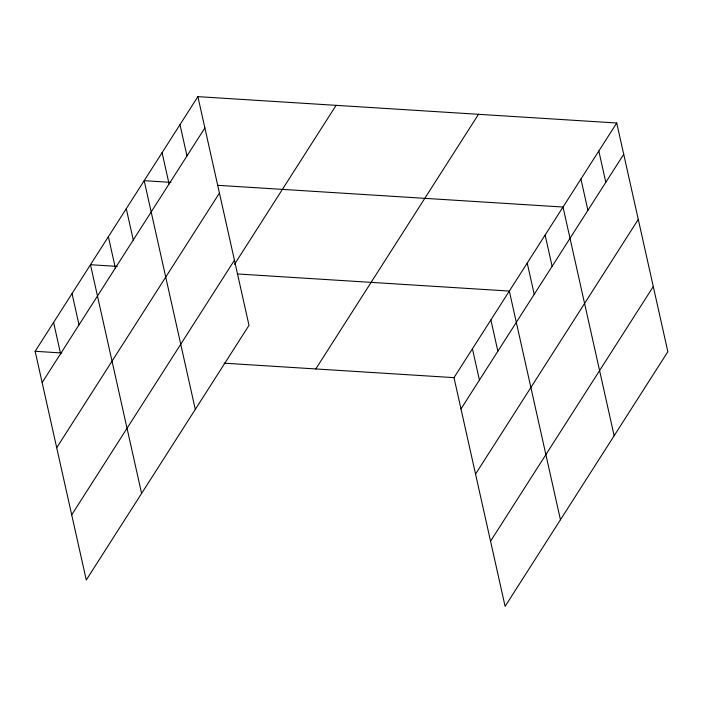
<?xml version="1.0" encoding="UTF-8"?>
<svg xmlns="http://www.w3.org/2000/svg" width="703" height="703" viewBox="0 0 703 703"><rect width="100%" height="100%" fill="white"/><g stroke="black" fill="none" stroke-linecap="round" stroke-linejoin="round"><path stroke-width="1.05" d="M197.886 96.645L249.003 325.357L86.276 580.001L35.15 351.298L197.886 96.645L616.724 122.999L667.85 351.702L505.114 606.355L453.997 377.643L616.724 122.999M42.145 382.581L204.881 127.937M56.706 447.732L219.441 193.079M71.706 514.86L234.442 260.207M234.477 264.372L336.104 105.345M315.779 368.952L478.506 114.299M460.983 408.935L623.719 154.282M475.553 474.077L638.28 219.433M490.553 541.205L653.289 286.552M170.97 182.367L144.185 180.68L195.302 409.392M218.115 185.337L563.024 207.034L614.15 435.737M117.269 266.402L90.476 264.715L141.602 493.427M237.333 273.95L509.324 291.068L560.449 519.772M35.15 351.298L61.934 352.985M224.072 363.179L453.997 377.643M598.824 151.004L605.819 182.297M580.924 179.019L587.919 210.302M545.124 235.039L552.119 266.332M527.224 263.054L534.218 294.337M490.879 319.927L497.873 351.21M472.434 348.785L479.428 380.068M179.986 124.659L186.98 155.943M162.085 152.674L169.08 183.958M126.285 208.694L133.271 239.978M108.376 236.709L115.371 267.992M72.04 293.582L79.026 324.865M53.595 322.44L60.59 353.723"/></g></svg>
